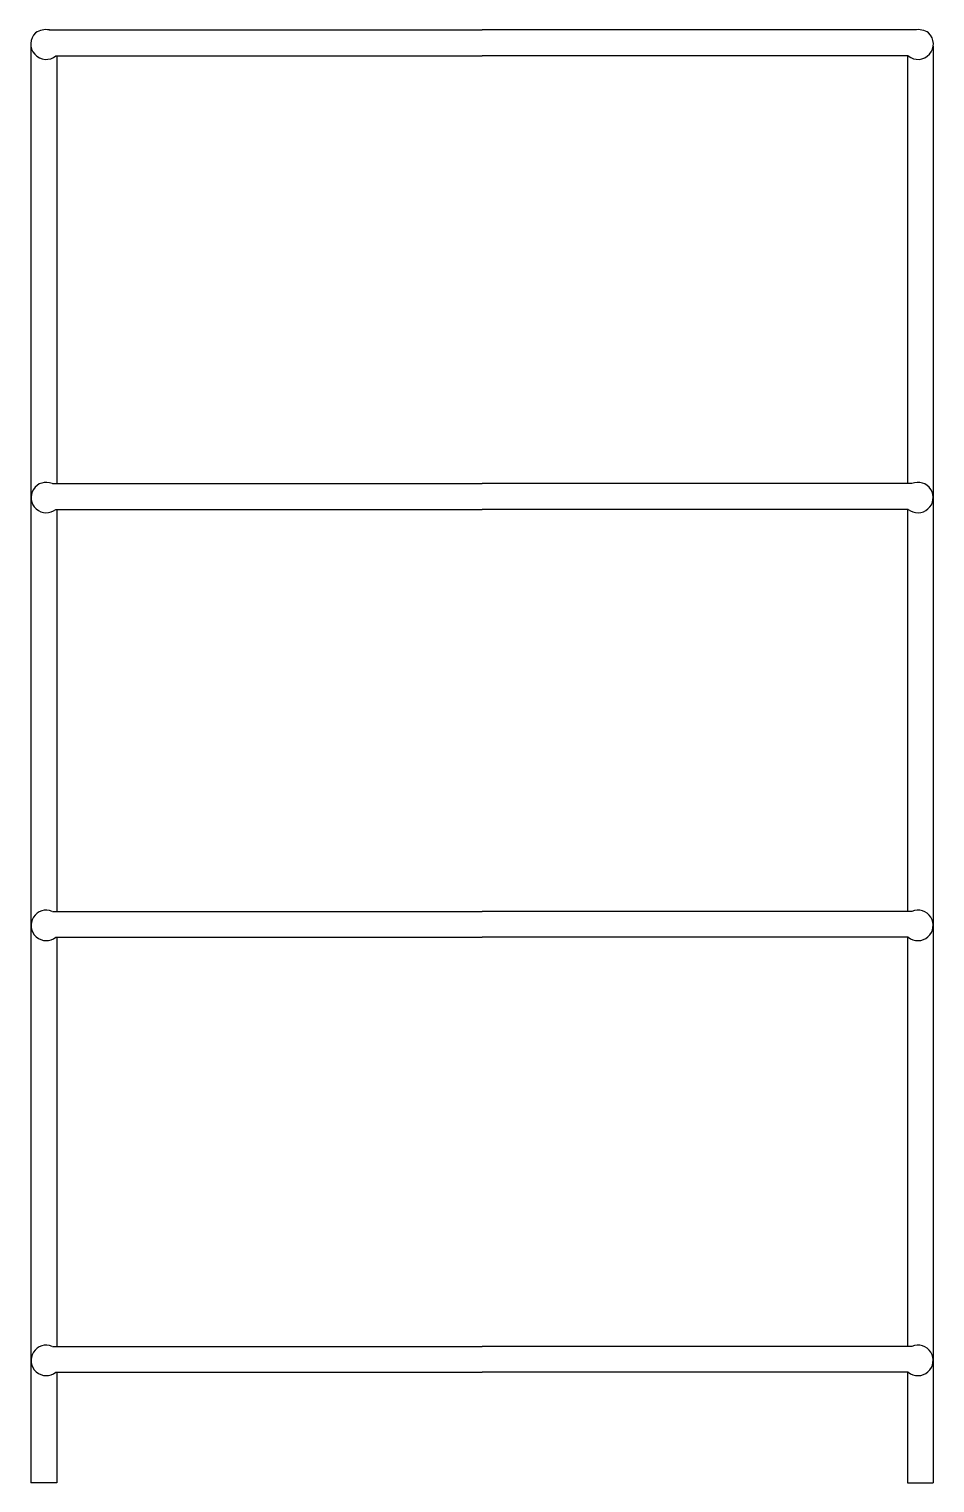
# Model space of a CAD drawing. Extents: x 18199 to 18277, y -377 to -253.
import ezdxf

# ---------------------------------------------------------------- set-up
doc = ezdxf.new("R2010")
doc.units = 0
doc.layers.get('0').update_dxf_attribs({"linetype": 'CONTINUOUS'})

# ---------------------------------------------------------------- blocks, each defined once
blk = doc.blocks.new('A$C1C936B12')
at = {"color": 7}
for p, q in [((-22.21, 145.14), (14.72, 145.14)), ((51.65, 145.14), (14.72, 145.14)), ((-23.78, 143.76), (-23.78, 21.19)), ((-21.64, 142.94), (14.72, 142.94)), ((-21.58, 142.94), (-21.58, 106.45)), ((51.08, 142.94), (14.72, 142.94)), ((51.02, 142.94), (51.02, 106.45)), ((53.22, 143.76), (53.22, 21.19)), ((-21.95, 106.45), (14.72, 106.45)), ((51.39, 106.45), (14.72, 106.45)), ((-21.64, 104.24), (14.72, 104.24)), ((-21.58, 104.24), (-21.58, 69.95)), ((51.08, 104.24), (14.72, 104.24)), ((51.02, 104.24), (51.02, 69.95)), ((-21.95, 69.95), (14.72, 69.95)), ((51.39, 69.95), (14.72, 69.95)), ((-21.64, 67.75), (14.72, 67.75)), ((-21.58, 67.75), (-21.58, 32.84)), ((51.08, 67.75), (14.72, 67.75)), ((51.02, 67.75), (51.02, 32.84)), ((-21.95, 32.84), (14.72, 32.84)), ((51.39, 32.84), (14.72, 32.84)), ((-21.64, 30.63), (14.72, 30.63)), ((-21.58, 30.63), (-21.58, 21.19)), ((51.08, 30.63), (14.72, 30.63)), ((51.02, 30.63), (51.02, 21.19)), ((-21.58, 21.19), (-23.78, 21.19)), ((51.02, 21.19), (53.22, 21.19))]:
    blk.add_line(p, q, dxfattribs=at)
for centre, radius, start, end in [((-22.49, 143.59), 1.58, 79.6843, 124.328), ((51.93, 143.59), 1.58, 55.672, 100.3157), ((-22.48, 143.94), 1.31, 133.5381, 309.883), ((51.92, 143.94), 1.31, 230.117, 46.4619), ((-22.47, 105.25), 1.3, 66.7709, 309.3571), ((51.91, 105.25), 1.3, 230.6429, 113.2291), ((-22.47, 68.75), 1.3, 66.7709, 309.3571), ((51.91, 68.75), 1.3, 230.6429, 113.2291), ((-22.47, 31.64), 1.3, 66.7709, 309.3571), ((51.91, 31.64), 1.3, 230.6429, 113.2291)]:
    blk.add_arc(centre, radius, start, end, dxfattribs=at)

msp = doc.modelspace()

# ---------------------------------------------------------------- block references
at = {"color": 7}
msp.add_blockref('A$C1C936B12', (18223.18, -398.44), dxfattribs=at)

doc.saveas('drawing.dxf')
